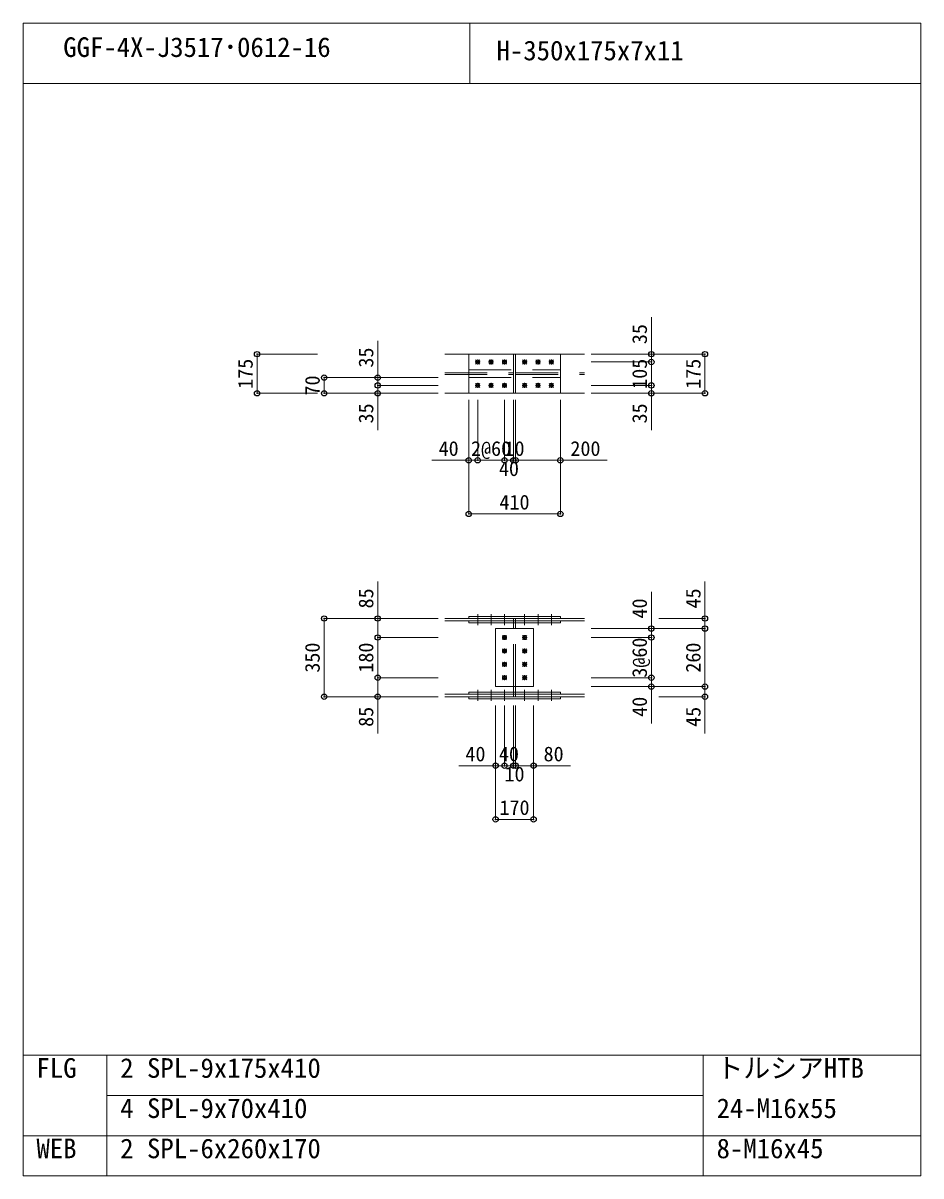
# Model space of a CAD drawing. Units: millimetres, scale not verified. Extents: x -8310 to 8310, y -4800 to 5700.
# Drawn here: x -8310 to -4290, y -4800 to 360 of the extents above; entities that cross this region are included whole.
import ezdxf
from ezdxf.enums import TextEntityAlignment as Align

# ---------------------------------------------------------------- set-up
doc = ezdxf.new("R2010")
doc.units = ezdxf.units.MM
doc.header["$LTSCALE"] = 30
doc.header["$PDMODE"] = 32
doc.header["$PDSIZE"] = 24
doc.linetypes.add('USER2', pattern=[9.525, 6.35, -3.175])
doc.layers.add('0-0', color=7, linetype='Continuous')
doc.layers.add('0-2', color=7, linetype='Continuous')
for name, color, linetype, lineweight in [('0-1', 7, 'Continuous', 18), ('0-5', 7, 'Continuous', 18), ('0-6', 7, 'USER2', 18), ('0-8', 7, 'Continuous', 18), ('0-9', 7, 'Continuous', 18), ('0-A', 7, 'Continuous', 18), ('0-B', 7, 'Continuous', 18)]:
    doc.layers.add(name, color=color, linetype=linetype, lineweight=lineweight)
doc.styles.add('ＭＳ ゴシック', font='')
doc.styles.get('ＭＳ ゴシック').set_extended_font_data('MS Gothic')

msp = doc.modelspace()

# ---------------------------------------------------------------- linework, layer by layer
at = {"layer": '0-0'}
for p in [(-7262, -1122), (-5497, -1122), (-5257, -1122), (-5497, -1157), (-6962, -1227), (-6722, -1227), (-7262, -1297), (-6962, -1297), (-6722, -1262), (-6722, -1297), (-5497, -1262), (-5497, -1297), (-5257, -1297), (-6314.5, -1597), (-6274.5, -1597), (-6154.5, -1597), (-6114.5, -1597), (-6104.5, -1597), (-5904.5, -1597), (-6314.5, -1837), (-5904.5, -1837), (-6962, -2305), (-6722, -2305), (-5257, -2305), (-5497, -2350), (-5257, -2350), (-6722, -2390), (-5497, -2390), (-6722, -2570), (-5497, -2570), (-5497, -2610), (-5257, -2610), (-6962, -2655), (-6722, -2655), (-5257, -2655), (-6194.5, -2964), (-6154.5, -2964), (-6114.5, -2964), (-6104.5, -2964), (-6024.5, -2964), (-6194.5, -3204), (-6024.5, -3204)]:
    msp.add_point(p, dxfattribs=at)
at = {"layer": '0-1'}
for p, q in [((-8310, -4800), (-8310, 360)), ((-8310, 360), (-4290, 360)), ((-6310, 90), (-6310, 360)), ((-4290, -4800), (-4290, 360)), ((-8310, 90), (-4290, 90)), ((-8310, -4260), (-4290, -4260)), ((-7935, -4800), (-7935, -4260)), ((-5265, -4800), (-5265, -4260)), ((-7935, -4440), (-5265, -4440)), ((-8310, -4620), (-4290, -4620)), ((-8310, -4800), (-4290, -4800))]:
    msp.add_line(p, q, dxfattribs=at)
at = {"layer": '0-5'}
for p, q in [((-6422, -1122), (-6114.5, -1122)), ((-6314.5, -1122), (-5904.5, -1122)), ((-6314.5, -1297), (-6314.5, -1122)), ((-6104.5, -1122), (-5797, -1122)), ((-6422, -1297), (-6114.5, -1297)), ((-6104.5, -1297), (-5797, -1297)), ((-6422, -2305), (-6114.5, -2305)), ((-6314.5, -2296), (-5904.5, -2296)), ((-6314.5, -2305), (-6314.5, -2296)), ((-6314.5, -2316), (-5904.5, -2316)), ((-6314.5, -2325), (-6314.5, -2316)), ((-6104.5, -2305), (-5797, -2305)), ((-6104.5, -2316), (-6104.5, -2305)), ((-6104.5, -2316), (-5797, -2316)), ((-6194.5, -2350), (-6024.5, -2350)), ((-6194.5, -2610), (-6194.5, -2350)), ((-6114.5, -2350), (-6114.5, -2325)), ((-6104.5, -2350), (-6104.5, -2325)), ((-6114.5, -2635), (-6114.5, -2610)), ((-6104.5, -2635), (-6104.5, -2610)), ((-6422, -2644), (-6114.5, -2644)), ((-6314.5, -2635), (-6114.5, -2635)), ((-6314.5, -2644), (-6314.5, -2635)), ((-6314.5, -2644), (-6114.5, -2644)), ((-6314.5, -2655), (-6114.5, -2655)), ((-6314.5, -2664), (-6314.5, -2655)), ((-6314.5, -2664), (-6114.5, -2664)), ((-6114.5, -2635), (-5904.5, -2635)), ((-6114.5, -2644), (-5904.5, -2644)), ((-6114.5, -2655), (-5904.5, -2655)), ((-6114.5, -2664), (-5904.5, -2664)), ((-6104.5, -2655), (-5797, -2655)), ((-5904.5, -2644), (-5904.5, -2635)), ((-5904.5, -2664), (-5904.5, -2655))]:
    msp.add_line(p, q, dxfattribs=at)
for points in [[(-6314.5, -1297), (-5904.5, -1297), (-5904.5, -1122)], [(-6422, -2316), (-6114.5, -2316), (-6114.5, -2305)], [(-6314.5, -2305), (-5904.5, -2305), (-5904.5, -2296)], [(-6314.5, -2325), (-5904.5, -2325), (-5904.5, -2316)], [(-6194.5, -2610), (-6024.5, -2610), (-6024.5, -2350)], [(-6422, -2655), (-6114.5, -2655), (-6114.5, -2644)], [(-6104.5, -2655), (-6104.5, -2644), (-5797, -2644)]]:
    msp.add_lwpolyline(points, dxfattribs=at)
at = {"layer": '0-6'}
for p, q in [((-6314.5, -1122), (-5904.5, -1122)), ((-6114.5, -1297), (-6114.5, -1122)), ((-6104.5, -1297), (-6104.5, -1122)), ((-6422, -1206), (-6114.5, -1206)), ((-6422, -1213), (-6114.5, -1213)), ((-6314.5, -1192), (-5904.5, -1192)), ((-6314.5, -1227), (-5904.5, -1227)), ((-6104.5, -1206), (-5797, -1206)), ((-6104.5, -1213), (-5797, -1213)), ((-6314.5, -1297), (-5904.5, -1297)), ((-6114.5, -2325), (-6114.5, -2316)), ((-6104.5, -2325), (-6104.5, -2316)), ((-6114.5, -2610), (-6114.5, -2350)), ((-6104.5, -2610), (-6104.5, -2350)), ((-6114.5, -2644), (-6114.5, -2635)), ((-6104.5, -2644), (-6104.5, -2635))]:
    msp.add_line(p, q, dxfattribs=at)
at = {"layer": '0-8'}
for p, q in [((-6285.5, -1157), (-6263.5, -1157)), ((-6283.84, -1166.34), (-6265.17, -1147.67)), ((-6283.83, -1147.67), (-6265.17, -1166.33)), ((-6274.5, -1168), (-6274.5, -1146)), ((-6225.5, -1157), (-6203.5, -1157)), ((-6223.84, -1166.34), (-6205.17, -1147.67)), ((-6223.83, -1147.67), (-6205.17, -1166.33)), ((-6214.5, -1168), (-6214.5, -1146)), ((-6165.5, -1157), (-6143.5, -1157)), ((-6163.84, -1166.34), (-6145.17, -1147.67)), ((-6163.83, -1147.67), (-6145.17, -1166.33)), ((-6154.5, -1168), (-6154.5, -1146)), ((-6075.5, -1157), (-6053.5, -1157)), ((-6073.84, -1166.34), (-6055.17, -1147.67)), ((-6073.83, -1147.67), (-6055.17, -1166.33)), ((-6064.5, -1168), (-6064.5, -1146)), ((-6015.5, -1157), (-5993.5, -1157)), ((-6013.84, -1166.34), (-5995.17, -1147.67)), ((-6013.83, -1147.67), (-5995.17, -1166.33)), ((-6004.5, -1168), (-6004.5, -1146)), ((-5955.5, -1157), (-5933.5, -1157)), ((-5953.84, -1166.34), (-5935.17, -1147.67)), ((-5953.83, -1147.67), (-5935.17, -1166.33)), ((-5944.5, -1168), (-5944.5, -1146)), ((-6285.5, -1262), (-6263.5, -1262)), ((-6283.84, -1271.34), (-6265.17, -1252.67)), ((-6283.83, -1252.67), (-6265.17, -1271.33)), ((-6274.5, -1273), (-6274.5, -1251)), ((-6225.5, -1262), (-6203.5, -1262)), ((-6223.84, -1271.34), (-6205.17, -1252.67)), ((-6223.83, -1252.67), (-6205.17, -1271.33)), ((-6214.5, -1273), (-6214.5, -1251)), ((-6165.5, -1262), (-6143.5, -1262)), ((-6163.84, -1271.34), (-6145.17, -1252.67)), ((-6163.83, -1252.67), (-6145.17, -1271.33)), ((-6154.5, -1273), (-6154.5, -1251)), ((-6075.5, -1262), (-6053.5, -1262)), ((-6073.84, -1271.34), (-6055.17, -1252.67)), ((-6073.83, -1252.67), (-6055.17, -1271.33)), ((-6064.5, -1273), (-6064.5, -1251)), ((-6015.5, -1262), (-5993.5, -1262)), ((-6013.84, -1271.34), (-5995.17, -1252.67)), ((-6013.83, -1252.67), (-5995.17, -1271.33)), ((-6004.5, -1273), (-6004.5, -1251)), ((-5955.5, -1262), (-5933.5, -1262)), ((-5953.84, -1271.34), (-5935.17, -1252.67)), ((-5953.83, -1252.67), (-5935.17, -1271.33)), ((-5944.5, -1273), (-5944.5, -1251)), ((-6165.5, -2390), (-6143.5, -2390)), ((-6163.84, -2399.34), (-6145.17, -2380.67)), ((-6163.83, -2380.67), (-6145.17, -2399.33)), ((-6154.5, -2401), (-6154.5, -2379)), ((-6075.5, -2390), (-6053.5, -2390)), ((-6073.84, -2399.34), (-6055.17, -2380.67)), ((-6073.83, -2380.67), (-6055.17, -2399.33)), ((-6064.5, -2401), (-6064.5, -2379)), ((-6165.5, -2450), (-6143.5, -2450)), ((-6163.84, -2459.34), (-6145.17, -2440.67)), ((-6163.83, -2440.67), (-6145.17, -2459.33)), ((-6154.5, -2461), (-6154.5, -2439)), ((-6075.5, -2450), (-6053.5, -2450)), ((-6073.84, -2459.34), (-6055.17, -2440.67)), ((-6073.83, -2440.67), (-6055.17, -2459.33)), ((-6064.5, -2461), (-6064.5, -2439)), ((-6165.5, -2510), (-6143.5, -2510)), ((-6163.84, -2519.34), (-6145.17, -2500.67)), ((-6163.83, -2500.67), (-6145.17, -2519.33)), ((-6154.5, -2521), (-6154.5, -2499)), ((-6075.5, -2510), (-6053.5, -2510)), ((-6073.84, -2519.34), (-6055.17, -2500.67)), ((-6073.83, -2500.67), (-6055.17, -2519.33)), ((-6064.5, -2521), (-6064.5, -2499)), ((-6165.5, -2570), (-6143.5, -2570)), ((-6163.84, -2579.34), (-6145.17, -2560.67)), ((-6163.83, -2560.67), (-6145.17, -2579.33)), ((-6154.5, -2581), (-6154.5, -2559)), ((-6075.5, -2570), (-6053.5, -2570)), ((-6073.84, -2579.34), (-6055.17, -2560.67)), ((-6073.83, -2560.67), (-6055.17, -2579.33)), ((-6064.5, -2581), (-6064.5, -2559))]:
    msp.add_line(p, q, dxfattribs=at)
at = {"layer": '0-9'}
for p, q in [((-6274.5, -2286), (-6274.5, -2335)), ((-6214.5, -2286), (-6214.5, -2335)), ((-6154.5, -2286), (-6154.5, -2335)), ((-6064.5, -2286), (-6064.5, -2335)), ((-6004.5, -2286), (-6004.5, -2335)), ((-5944.5, -2286), (-5944.5, -2335)), ((-6274.5, -2674), (-6274.5, -2625)), ((-6214.5, -2674), (-6214.5, -2625)), ((-6154.5, -2674), (-6154.5, -2625)), ((-6064.5, -2674), (-6064.5, -2625)), ((-6004.5, -2674), (-6004.5, -2625)), ((-5944.5, -2674), (-5944.5, -2625))]:
    msp.add_line(p, q, dxfattribs=at)
at = {"layer": '0-A'}
for p, q in [((-6992, -1122), (-7262, -1122)), ((-5767, -1122), (-5497, -1122)), ((-5767, -1122), (-5257, -1122)), ((-5767, -1157), (-5497, -1157)), ((-6452, -1227), (-6962, -1227)), ((-6452, -1227), (-6722, -1227)), ((-6452, -1262), (-6722, -1262)), ((-6722, -1462), (-6722, -1262)), ((-5767, -1262), (-5497, -1262)), ((-5497, -1462), (-5497, -1262)), ((-6452, -1297), (-6722, -1297)), ((-6314.5, -1327), (-6314.5, -1597)), ((-6314.5, -1327), (-6314.5, -1837)), ((-6274.5, -1327), (-6274.5, -1597)), ((-6274.5, -1327), (-6274.5, -1597)), ((-6154.5, -1327), (-6154.5, -1597)), ((-6154.5, -1327), (-6154.5, -1597)), ((-6114.5, -1327), (-6114.5, -1597)), ((-6114.5, -1327), (-6114.5, -1597)), ((-6104.5, -1327), (-6104.5, -1597)), ((-6104.5, -1327), (-6104.5, -1597)), ((-5904.5, -1327), (-5904.5, -1597)), ((-5904.5, -1327), (-5904.5, -1837)), ((-5767, -1297), (-5497, -1297)), ((-6479.5, -1597), (-6274.5, -1597)), ((-6274.5, -1597), (-6154.5, -1597)), ((-6154.5, -1597), (-6114.5, -1597)), ((-6114.5, -1597), (-6104.5, -1597)), ((-6104.5, -1597), (-5694.5, -1597)), ((-6314.5, -1837), (-5904.5, -1837)), ((-6452, -2305), (-6962, -2305)), ((-6452, -2305), (-6722, -2305)), ((-5463.83, -2305), (-5257, -2305)), ((-5767, -2350), (-5497, -2350)), ((-5767, -2350), (-5257, -2350)), ((-6452, -2390), (-6722, -2390)), ((-5767, -2390), (-5497, -2390)), ((-6452, -2570), (-6722, -2570)), ((-6722, -2820), (-6722, -2570)), ((-5767, -2570), (-5497, -2570)), ((-5497, -2775), (-5497, -2570)), ((-5767, -2610), (-5497, -2610)), ((-5767, -2610), (-5257, -2610)), ((-5257, -2820), (-5257, -2610)), ((-6452, -2655), (-6722, -2655)), ((-5463.83, -2655), (-5257, -2655)), ((-6194.5, -2694), (-6194.5, -2964)), ((-6194.5, -2694), (-6194.5, -3204)), ((-6154.5, -2694), (-6154.5, -2964)), ((-6154.5, -2694), (-6154.5, -2964)), ((-6114.5, -2694), (-6114.5, -2964)), ((-6114.5, -2694), (-6114.5, -2964)), ((-6104.5, -2694), (-6104.5, -2964)), ((-6104.5, -2694), (-6104.5, -2964)), ((-6024.5, -2694), (-6024.5, -2964)), ((-6024.5, -2694), (-6024.5, -3204)), ((-6359.5, -2964), (-6154.5, -2964)), ((-6154.5, -2964), (-6114.5, -2964)), ((-6114.5, -2964), (-6104.5, -2964)), ((-6104.5, -2964), (-5859.5, -2964)), ((-6194.5, -3204), (-6024.5, -3204))]:
    msp.add_line(p, q, dxfattribs=at)
for points in [[(-5767, -1157), (-5497, -1157), (-5497, -957)], [(-6452, -1262), (-6722, -1262), (-6722, -1062)], [(-6992, -1297), (-7262, -1297), (-7262, -1122)], [(-5767, -1297), (-5257, -1297), (-5257, -1122)], [(-5767, -1262), (-5497, -1262), (-5497, -1157)], [(-6452, -1297), (-6962, -1297), (-6962, -1227)], [(-6452, -2390), (-6722, -2390), (-6722, -2140)], [(-5767, -2350), (-5257, -2350), (-5257, -2140)], [(-5767, -2390), (-5497, -2390), (-5497, -2185)], [(-6452, -2655), (-6962, -2655), (-6962, -2305)], [(-5767, -2610), (-5257, -2610), (-5257, -2350)], [(-6452, -2570), (-6722, -2570), (-6722, -2390)], [(-5767, -2570), (-5497, -2570), (-5497, -2390)]]:
    msp.add_lwpolyline(points, dxfattribs=at)
at = {"layer": '0-B'}
for centre in [(-6274.5, -1157), (-6214.5, -1157), (-6154.5, -1157), (-6064.5, -1157), (-6004.5, -1157), (-5944.5, -1157), (-6274.5, -1262), (-6214.5, -1262), (-6154.5, -1262), (-6064.5, -1262), (-6004.5, -1262), (-5944.5, -1262), (-6154.5, -2390), (-6064.5, -2390), (-6154.5, -2450), (-6064.5, -2450), (-6154.5, -2510), (-6064.5, -2510), (-6154.5, -2570), (-6064.5, -2570)]:
    msp.add_circle(centre, 9, dxfattribs=at)

# ---------------------------------------------------------------- texts
at = {"layer": '0-2', "style": 'ＭＳ ゴシック'}
for s, p in [('GGF-4X-J3517･0612-16', (-8130, 181.8)), ('H-350x175x7x11', (-6190, 166.8)), ('FLG', (-8250, -4387.2)), ('2', (-7875, -4387.2)), ('SPL-9x175x410', (-7755, -4387.2)), ('トルシアHTB', (-5205, -4387.2)), ('4', (-7875, -4567.2)), ('SPL-9x70x410', (-7755, -4567.2)), ('24-M16x55', (-5205, -4567.2)), ('WEB', (-8250, -4747.2)), ('2', (-7875, -4747.2)), ('SPL-6x260x170', (-7755, -4747.2)), ('8-M16x45', (-5205, -4747.2))]:
    msp.add_text(s, height=87.98, dxfattribs=at).set_placement(p, align=Align.BOTTOM_LEFT)
at = {"layer": '0-A', "style": 'ＭＳ ゴシック'}
for s, p in [('35', (-5497, -1077)), ('35', (-6722, -1182)), ('175', (-7262, -1277)), ('105', (-5497, -1277)), ('175', (-5257, -1277)), ('70', (-6962, -1307)), ('35', (-6722, -1432)), ('35', (-5497, -1432)), ('85', (-6722, -2260)), ('45', (-5257, -2260)), ('40', (-5497, -2305)), ('350', (-6962, -2547.5)), ('180', (-6722, -2547.5)), ('3@60', (-5497, -2570)), ('260', (-5257, -2547.5)), ('40', (-5497, -2745)), ('85', (-6722, -2790)), ('45', (-5257, -2790))]:
    msp.add_text(s, height=65.98, rotation=90, dxfattribs=at).set_placement(p, align=Align.BOTTOM_LEFT)
for s, p in [('40', (-6449.5, -1597)), ('2@60', (-6304.5, -1597)), ('10', (-6154.5, -1597)), ('200', (-5859.5, -1597)), ('40', (-6179.5, -1687)), ('410', (-6177, -1837)), ('40', (-6329.5, -2964)), ('40', (-6179.5, -2964)), ('80', (-5979.5, -2964)), ('10', (-6154.5, -3054)), ('170', (-6177, -3204))]:
    msp.add_text(s, height=65.98, dxfattribs=at).set_placement(p, align=Align.BOTTOM_LEFT)

doc.saveas('drawing.dxf')
